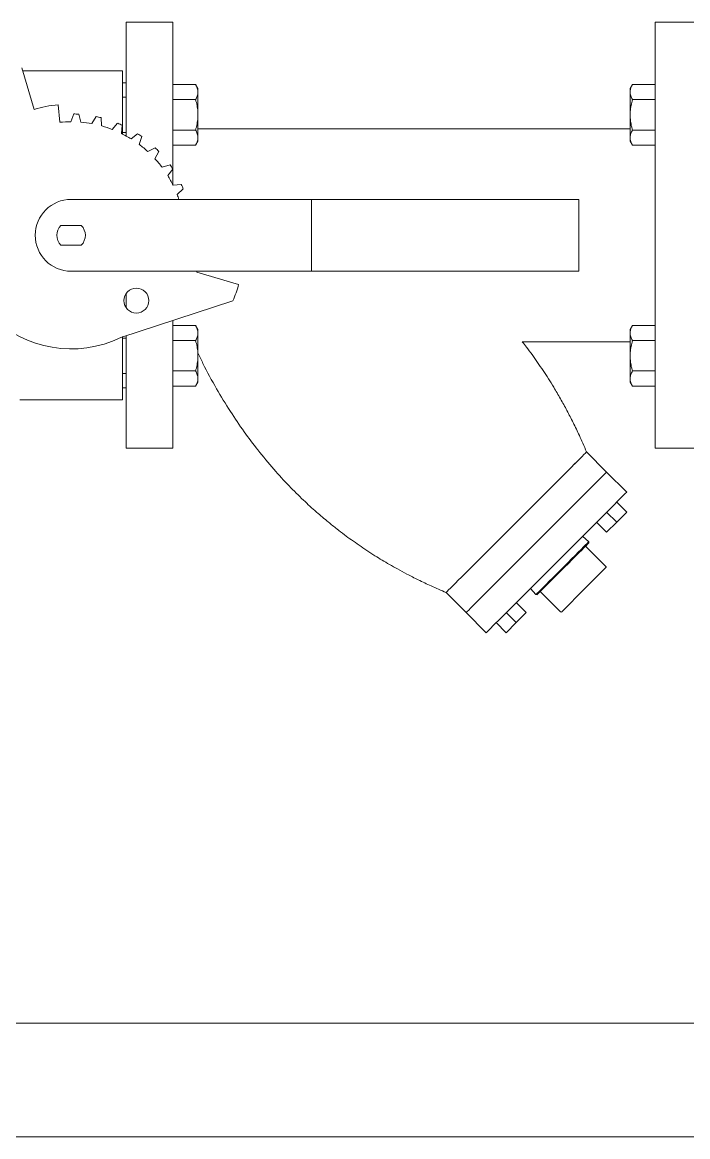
# Model space of a CAD drawing. Extents: x -6836 to 13740, y -142 to 3166.
# Drawn here: x 1473.77 to 1485.2, y 2904 to 2923.13 of the extents above; entities that cross this region are included whole.
import ezdxf

# ---------------------------------------------------------------- set-up
doc = ezdxf.new("R2010")
doc.units = 0
doc.header["$LTSCALE"] = 18
doc.header["$MEASUREMENT"] = 0
doc.layers.add('P-EQMT-N', color=3, linetype='Continuous')

# ---------------------------------------------------------------- blocks, each defined once
blk = doc.blocks.new('A$C472C50F8')
at = {"linetype": 'Continuous', "lineweight": 0}
for p, q in [((15.359, 19.13), (14.559, 19.13)), ((14.559, 17.179), (14.559, 19.13)), ((15.359, 16.343), (15.359, 19.13)), ((24.446, 19.13), (23.646, 19.13)), ((23.646, 15.473), (23.646, 19.13)), ((12.978, 17.634), (12.768, 18.35)), ((14.496, 18.299), (12.782, 18.299)), ((14.496, 18.299), (14.496, 17.212)), ((14.559, 18.09), (14.496, 18.09)), ((15.359, 18.064), (15.751, 18.064)), ((15.792, 17.994), (15.751, 18.064)), ((15.792, 17.933), (15.792, 17.994)), ((23.254, 18.064), (23.213, 17.994)), ((23.213, 17.994), (23.213, 17.933)), ((23.646, 18.064), (23.254, 18.064)), ((14.559, 17.846), (14.496, 17.846)), ((15.359, 17.803), (15.751, 17.803)), ((15.792, 17.542), (15.792, 17.933)), ((23.213, 17.542), (23.213, 17.933)), ((23.646, 17.803), (23.254, 17.803)), ((13.419, 17.414), (13.389, 17.714)), ((13.658, 17.557), (13.61, 17.423)), ((13.781, 17.416), (13.744, 17.553)), ((14.043, 17.513), (13.971, 17.39)), ((14.138, 17.351), (14.127, 17.493)), ((15.792, 17.15), (15.792, 17.542)), ((23.213, 17.542), (23.213, 17.15)), ((14.413, 17.398), (14.319, 17.291)), ((14.477, 17.222), (14.492, 17.363)), ((14.496, 17.237), (14.559, 17.237)), ((15.359, 17.28), (15.751, 17.28)), ((23.213, 17.301), (15.792, 17.301)), ((23.646, 17.28), (23.254, 17.28)), ((14.756, 17.216), (14.644, 17.129)), ((14.785, 17.032), (14.826, 17.168)), ((15.751, 17.019), (15.792, 17.089)), ((15.792, 17.089), (15.792, 17.15)), ((23.213, 17.15), (23.213, 17.089)), ((23.213, 17.089), (23.254, 17.019)), ((15.059, 16.975), (14.932, 16.91)), ((15.054, 16.788), (15.119, 16.914)), ((15.359, 17.019), (15.751, 17.019)), ((23.646, 17.019), (23.254, 17.019)), ((15.312, 16.681), (15.175, 16.641)), ((15.272, 16.499), (15.36, 16.611)), ((15.506, 16.346), (15.364, 16.332)), ((15.433, 16.174), (15.54, 16.268)), ((17.74, 16.09), (13.614, 16.09)), ((22.332, 16.09), (17.74, 16.09)), ((17.74, 15.473), (17.74, 16.09)), ((22.332, 16.09), (22.332, 14.857)), ((13.788, 15.644), (13.439, 15.644)), ((17.74, 14.857), (17.74, 15.473)), ((23.646, 11.817), (23.646, 15.473)), ((13.439, 15.303), (13.788, 15.303)), ((13.614, 14.857), (17.74, 14.857)), ((15.774, 14.838), (15.78, 14.857)), ((16.49, 14.627), (15.774, 14.838)), ((22.332, 14.857), (17.74, 14.857)), ((14.465, 13.719), (16.393, 14.35)), ((14.559, 14.228), (14.559, 14.478)), ((15.359, 11.817), (15.359, 14.012)), ((15.359, 13.927), (15.751, 13.927)), ((15.792, 13.857), (15.751, 13.927)), ((15.792, 13.797), (15.792, 13.857)), ((15.792, 13.405), (15.792, 13.797)), ((23.254, 13.927), (23.213, 13.857)), ((23.213, 13.857), (23.213, 13.797)), ((23.213, 13.405), (23.213, 13.797)), ((23.646, 13.927), (23.254, 13.927)), ((14.496, 13.734), (14.496, 12.648)), ((14.559, 13.71), (14.496, 13.71)), ((14.559, 11.817), (14.559, 13.75)), ((15.359, 13.666), (15.751, 13.666)), ((21.362, 13.645), (23.213, 13.645)), ((23.646, 13.666), (23.254, 13.666)), ((15.792, 13.013), (15.792, 13.405)), ((23.213, 13.405), (23.213, 13.013)), ((14.496, 13.1), (14.559, 13.1)), ((15.359, 13.144), (15.751, 13.144)), ((15.792, 12.953), (15.792, 13.013)), ((23.213, 13.013), (23.213, 12.953)), ((23.646, 13.144), (23.254, 13.144)), ((14.496, 12.856), (14.559, 12.856)), ((15.359, 12.883), (15.751, 12.883)), ((15.751, 12.883), (15.792, 12.953)), ((23.213, 12.953), (23.254, 12.883)), ((23.646, 12.883), (23.254, 12.883)), ((12.731, 12.648), (14.496, 12.648)), ((14.559, 11.817), (15.359, 11.817)), ((22.81, 11.41), (22.466, 11.755)), ((23.646, 11.817), (24.446, 11.817)), ((22.204, 11.493), (20.315, 9.604)), ((20.315, 9.604), (22.204, 11.493)), ((23.155, 11.065), (22.81, 11.41)), ((22.548, 11.148), (20.659, 9.259)), ((22.548, 11.148), (20.659, 9.259)), ((22.893, 10.803), (21.004, 8.914)), ((22.983, 10.548), (22.81, 10.72)), ((23.155, 10.72), (22.983, 10.893)), ((23.155, 10.72), (22.983, 10.548)), ((22.81, 10.376), (22.638, 10.548)), ((22.983, 10.548), (22.81, 10.376)), ((22.502, 10.211), (22.396, 10.306)), ((22.503, 10.191), (22.502, 10.211)), ((22.798, 9.79), (22.46, 10.127)), ((22.798, 9.769), (22.436, 9.408)), ((21.501, 9.411), (21.596, 9.305)), ((22.436, 9.408), (22.038, 9.009)), ((20.397, 8.997), (20.053, 9.342)), ((21.596, 9.305), (21.616, 9.304)), ((21.68, 9.347), (22.017, 9.009)), ((20.742, 8.652), (20.397, 8.997)), ((21.259, 8.824), (21.087, 8.997)), ((21.431, 8.997), (21.259, 9.169)), ((21.431, 8.997), (21.259, 8.824)), ((21.087, 8.652), (20.914, 8.824)), ((21.259, 8.824), (21.087, 8.652)), ((2.194, 1.95), (73.369, 1.95)), ((2.194, 0), (73.369, 0))]:
    blk.add_line(p, q, dxfattribs=at)
at = {"linetype": 'Continuous', "lineweight": 0, "flags": 128}
for points in [[(22.204, 11.493), (22.255, 11.544), (22.304, 11.593), (22.349, 11.638), (22.389, 11.678), (22.421, 11.71), (22.446, 11.735), (22.46, 11.75), (22.466, 11.755)], [(22.466, 11.755), (22.46, 11.75), (22.446, 11.735), (22.421, 11.71), (22.389, 11.678), (22.349, 11.638), (22.304, 11.593), (22.258, 11.547)], [(22.466, 11.755), (22.466, 11.755)], [(22.81, 11.41), (22.805, 11.405), (22.79, 11.39), (22.766, 11.366), (22.734, 11.333), (22.694, 11.293), (22.649, 11.248), (22.599, 11.199), (22.548, 11.148)], [(22.81, 11.41), (22.805, 11.405), (22.79, 11.39), (22.766, 11.366), (22.734, 11.333), (22.694, 11.293), (22.649, 11.248), (22.599, 11.199), (22.548, 11.148)], [(23.155, 11.065), (23.15, 11.06), (23.135, 11.045), (23.111, 11.021), (23.078, 10.988), (23.039, 10.949), (22.993, 10.903), (22.944, 10.854), (22.893, 10.803)], [(22.503, 10.191), (22.503, 10.191), (22.497, 10.186), (22.482, 10.17), (22.457, 10.145), (22.424, 10.112), (22.382, 10.07), (22.333, 10.021), (22.278, 9.966), (22.218, 9.906), (22.154, 9.842), (22.089, 9.777), (22.022, 9.711), (21.957, 9.645), (21.894, 9.582), (21.834, 9.522), (21.78, 9.468), (21.732, 9.42), (21.691, 9.379), (21.658, 9.346), (21.635, 9.323), (21.62, 9.309), (21.616, 9.304)], [(22.079, 9.788), (22.144, 9.853), (22.208, 9.917), (22.268, 9.977), (22.323, 10.032), (22.373, 10.082), (22.415, 10.124), (22.45, 10.159), (22.477, 10.185), (22.494, 10.203), (22.501, 10.21), (22.502, 10.211)], [(21.596, 9.305), (21.597, 9.305), (21.603, 9.312), (21.62, 9.328), (21.645, 9.354), (21.679, 9.388), (21.721, 9.43), (21.77, 9.479), (21.825, 9.534), (21.884, 9.593), (21.947, 9.656), (22.013, 9.722), (22.079, 9.788)], [(20.315, 9.604), (20.263, 9.552), (20.214, 9.503), (20.169, 9.458), (20.129, 9.418), (20.097, 9.386), (20.072, 9.361), (20.058, 9.347), (20.053, 9.342)], [(20.053, 9.342), (20.058, 9.347), (20.072, 9.361), (20.097, 9.386), (20.129, 9.418), (20.169, 9.458), (20.214, 9.503), (20.263, 9.552), (20.315, 9.604)], [(20.053, 9.342), (20.053, 9.342)], [(20.659, 9.259), (20.608, 9.208), (20.559, 9.159), (20.514, 9.113), (20.474, 9.074), (20.441, 9.041), (20.417, 9.017), (20.402, 9.002), (20.397, 8.997)], [(20.659, 9.259), (20.608, 9.208), (20.559, 9.159), (20.514, 9.113), (20.474, 9.074), (20.441, 9.041), (20.417, 9.017), (20.402, 9.002), (20.397, 8.997)], [(21.004, 8.914), (20.953, 8.863), (20.904, 8.814), (20.858, 8.769), (20.819, 8.729), (20.786, 8.696), (20.762, 8.672), (20.747, 8.657), (20.742, 8.652)]]:
    blk.add_lwpolyline(points, dxfattribs=at)
at = {"linetype": 'Continuous', "lineweight": 0}
blk.add_circle((14.734, 14.353), 0.214, dxfattribs=at)
for centre, radius, start, end in [((13.614, 15.473), 2.252, 95.7233, 106.39), ((13.614, 15.473), 1.95, 90.1133, 95.7233), ((13.614, 15.473), 2.084, 86.41, 88.764), ((13.614, 15.473), 1.95, 79.4467, 85.0607), ((13.614, 15.473), 2.084, 75.7433, 78.0974), ((13.614, 15.473), 1.95, 68.78, 74.394), ((13.614, 15.473), 2.084, 65.0767, 67.4307), ((13.614, 15.473), 1.95, 58.1133, 63.7274), ((13.614, 15.473), 2.084, 54.41, 56.764), ((13.614, 15.473), 1.95, 47.4467, 53.0607), ((13.614, 15.473), 2.084, 43.7433, 46.0974), ((13.614, 15.473), 1.95, 36.78, 42.394), ((13.614, 15.473), 2.084, 33.0767, 35.4307), ((13.614, 15.473), 1.95, 26.1133, 31.7274), ((13.614, 15.473), 1.95, 154.1133, 295.8867), ((13.614, 15.473), 2.084, 22.41, 24.764), ((13.614, 15.473), 0.617, 90, 270), ((13.614, 15.473), 1.95, 18.4363, 21.0607), ((13.614, 15.473), 0.244, 135.573, 224.427), ((13.614, 15.473), 0.244, 315.573, 44.427), ((13.614, 15.473), 2.998, 338, 343.61), ((22.47, 10.138), 0.0146, 134.9999, 224.9999), ((22.787, 9.779), 0.0146, 314.9999, 44.9999), ((21.669, 9.337), 0.0146, 44.9999, 134.9999), ((22.028, 9.02), 0.0146, 224.9999, 314.9999)]:
    blk.add_arc(centre, radius, start, end, dxfattribs=at)
for points, knots in [([(15.751, 18.064), (15.763, 18.043), (15.785, 18), (15.79, 17.956), (15.792, 17.933)], [0, 0, 0, 0, 0.495457, 1, 1, 1, 1]), ([(23.213, 17.933), (23.213, 17.936), (23.214, 17.96), (23.223, 18.004), (23.243, 18.044), (23.254, 18.064)], [0, 0, 0, 0, 0.0700977, 0.5307884, 1, 1, 1, 1]), ([(15.792, 17.933), (15.792, 17.93), (15.791, 17.907), (15.782, 17.863), (15.762, 17.823), (15.751, 17.803)], [0, 0, 0, 0, 0.070099, 0.530789, 1, 1, 1, 1]), ([(15.751, 17.803), (15.76, 17.77), (15.778, 17.703), (15.79, 17.615), (15.791, 17.561), (15.792, 17.542)], [0, 0, 0, 0, 0.3872992, 0.7784212, 1, 1, 1, 1]), ([(23.254, 17.803), (23.242, 17.824), (23.22, 17.867), (23.215, 17.911), (23.213, 17.933)], [0, 0, 0, 0, 0.495458, 1, 1, 1, 1]), ([(23.213, 17.542), (23.214, 17.561), (23.215, 17.615), (23.227, 17.703), (23.245, 17.769), (23.254, 17.803)], [0, 0, 0, 0, 0.221578, 0.608511, 1, 1, 1, 1]), ([(15.792, 17.542), (15.79, 17.506), (15.787, 17.436), (15.77, 17.349), (15.756, 17.297), (15.751, 17.28)], [0, 0, 0, 0, 0.397957, 0.80209, 1, 1, 1, 1]), ([(23.254, 17.28), (23.249, 17.297), (23.235, 17.348), (23.218, 17.435), (23.215, 17.506), (23.213, 17.542)], [0, 0, 0, 0, 0.197911, 0.596244, 1, 1, 1, 1]), ([(15.751, 17.28), (15.763, 17.259), (15.785, 17.216), (15.79, 17.172), (15.792, 17.15)], [0, 0, 0, 0, 0.495458, 1, 1, 1, 1]), ([(23.213, 17.15), (23.213, 17.153), (23.214, 17.176), (23.223, 17.221), (23.243, 17.26), (23.254, 17.28)], [0, 0, 0, 0, 0.070099, 0.530789, 1, 1, 1, 1]), ([(15.792, 17.15), (15.792, 17.147), (15.791, 17.123), (15.782, 17.079), (15.762, 17.039), (15.751, 17.019)], [0, 0, 0, 0, 0.070098, 0.530788, 1, 1, 1, 1]), ([(23.254, 17.019), (23.242, 17.04), (23.22, 17.083), (23.215, 17.127), (23.213, 17.15)], [0, 0, 0, 0, 0.495458, 1, 1, 1, 1]), ([(15.751, 13.927), (15.763, 13.906), (15.785, 13.863), (15.79, 13.819), (15.792, 13.797)], [0, 0, 0, 0, 0.495458, 1, 1, 1, 1]), ([(15.792, 13.797), (15.792, 13.794), (15.791, 13.77), (15.782, 13.726), (15.762, 13.686), (15.751, 13.666)], [0, 0, 0, 0, 0.070099, 0.530789, 1, 1, 1, 1]), ([(23.213, 13.797), (23.213, 13.8), (23.214, 13.823), (23.223, 13.868), (23.243, 13.907), (23.254, 13.927)], [0, 0, 0, 0, 0.070098, 0.530789, 1, 1, 1, 1]), ([(23.254, 13.666), (23.242, 13.687), (23.22, 13.73), (23.215, 13.775), (23.213, 13.797)], [0, 0, 0, 0, 0.495458, 1, 1, 1, 1]), ([(15.751, 13.666), (15.76, 13.633), (15.778, 13.567), (15.79, 13.479), (15.791, 13.425), (15.792, 13.405)], [0, 0, 0, 0, 0.3873, 0.778422, 1, 1, 1, 1]), ([(22.466, 11.755), (22.444, 11.804), (22.405, 11.896), (22.346, 12.026), (22.292, 12.143), (22.237, 12.256), (22.183, 12.363), (22.129, 12.465), (22.074, 12.567), (22.018, 12.667), (21.961, 12.766), (21.892, 12.881), (21.812, 13.011), (21.719, 13.153), (21.625, 13.291), (21.53, 13.424), (21.443, 13.542), (21.386, 13.615), (21.362, 13.645)], [0, 0, 0, 0, 0.087543, 0.160403, 0.218713, 0.275127, 0.326326, 0.377405, 0.428375, 0.479248, 0.529964, 0.580073, 0.65669, 0.731738, 0.805271, 0.87734, 0.948685, 1, 1, 1, 1]), ([(23.213, 13.405), (23.214, 13.425), (23.215, 13.478), (23.227, 13.566), (23.245, 13.633), (23.254, 13.666)], [0, 0, 0, 0, 0.221577, 0.608511, 1, 1, 1, 1]), ([(15.792, 13.405), (15.79, 13.37), (15.787, 13.299), (15.77, 13.212), (15.756, 13.161), (15.751, 13.144)], [0, 0, 0, 0, 0.397958, 0.80209, 1, 1, 1, 1]), ([(15.792, 13.454), (15.82, 13.393), (15.918, 13.184), (16.103, 12.849), (16.339, 12.458), (16.577, 12.108), (16.826, 11.776), (17.083, 11.465), (17.346, 11.179), (17.592, 10.935), (17.818, 10.729), (18.011, 10.565), (18.171, 10.437), (18.304, 10.335), (18.431, 10.242), (18.56, 10.152), (18.693, 10.062), (18.825, 9.977), (18.955, 9.897), (19.084, 9.821), (19.227, 9.74), (19.391, 9.651), (19.584, 9.554), (19.807, 9.448), (19.967, 9.379), (20.053, 9.342)], [0, 0, 0, 0, 0.033098, 0.113588, 0.188341, 0.257686, 0.321884, 0.392405, 0.45604, 0.512913, 0.563062, 0.606467, 0.637448, 0.663785, 0.689019, 0.714836, 0.741253, 0.768288, 0.791969, 0.816132, 0.841984, 0.872927, 0.909487, 0.951844, 1, 1, 1, 1]), ([(23.254, 13.144), (23.249, 13.161), (23.235, 13.211), (23.218, 13.298), (23.215, 13.369), (23.213, 13.405)], [0, 0, 0, 0, 0.1979108, 0.5962437, 1, 1, 1, 1]), ([(15.751, 13.144), (15.763, 13.123), (15.785, 13.08), (15.79, 13.036), (15.792, 13.013)], [0, 0, 0, 0, 0.495458, 1, 1, 1, 1]), ([(15.792, 13.013), (15.792, 13.01), (15.791, 12.987), (15.782, 12.943), (15.762, 12.903), (15.751, 12.883)], [0, 0, 0, 0, 0.0700977, 0.5307884, 1, 1, 1, 1]), ([(23.213, 13.013), (23.213, 13.016), (23.214, 13.04), (23.223, 13.084), (23.243, 13.124), (23.254, 13.144)], [0, 0, 0, 0, 0.070099, 0.530789, 1, 1, 1, 1]), ([(23.254, 12.883), (23.242, 12.904), (23.22, 12.947), (23.215, 12.991), (23.213, 13.013)], [0, 0, 0, 0, 0.495458, 1, 1, 1, 1])]:
    blk.add_open_spline(points, degree=3, knots=knots, dxfattribs=at)

msp = doc.modelspace()

# ---------------------------------------------------------------- block references
at = {"layer": 'P-EQMT-N'}
msp.add_blockref('A$C472C50F8', (1461, 2904), dxfattribs=at)

doc.saveas('drawing.dxf')
